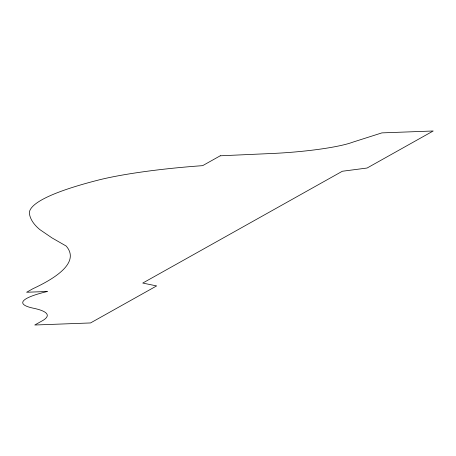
<?xml version="1.0" encoding="UTF-8"?>
<svg xmlns="http://www.w3.org/2000/svg" width="456" height="456" viewBox="0 0 456 456"><rect width="100%" height="100%" fill="white"/><g stroke="black" fill="none" stroke-linecap="round" stroke-linejoin="round"><path stroke-width="0.68" d="M220.237 155.798L202.646 165.653A128.136 16.724 -4.2 0 0 99.841 179.698A369.143 48.182 -4.2 0 0 29.326 212.895A1028.941 134.303 -4.2 0 0 39.877 229.619L52.012 237.912L66.126 246.012A724.749 94.597 -4.2 0 1 33.014 288.665L26.619 292.25L47.418 291.481A115.858 15.122 -4.2 0 0 32.974 308.125A148.924 19.437 -4.2 0 1 42.761 320.528L34.764 325.008L90.522 322.951L156.625 285.918L142.751 283.062L342.348 171.251L367.097 168.025L433.2 130.992L381.9 132.884L352.933 142.118A72.396 9.451 -4.2 0 1 274.529 153.376L220.237 155.798"/></g></svg>
